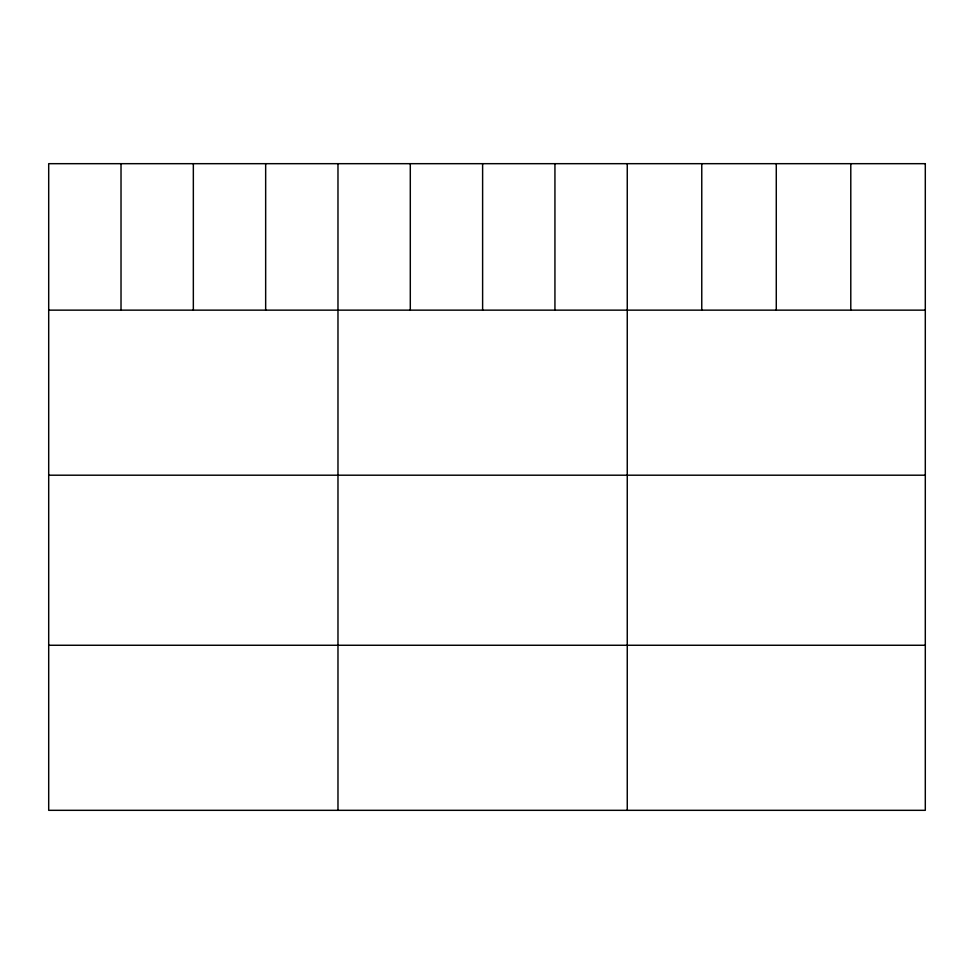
<?xml version="1.0" encoding="UTF-8"?>
<svg xmlns="http://www.w3.org/2000/svg" width="974" height="974" viewBox="0 0 974 974"><rect width="100%" height="100%" fill="white"/><g stroke="black" fill="none" stroke-linecap="round" stroke-linejoin="round"><path stroke-width="1.46" d="M48.7 310.146L925.3 310.146M48.7 475.202L925.3 475.202M48.7 645.263L925.3 645.263M850.789 163.681L850.789 310.146M776.278 163.681L776.278 310.146M701.767 163.681L701.767 310.146M627.256 163.681L627.256 810.319M554.937 163.681L554.937 310.146M482.617 163.681L482.617 310.146M410.298 163.681L410.298 310.146M337.978 163.681L337.978 810.319M265.659 163.681L265.659 310.146M193.339 163.681L193.339 310.146M121.02 163.681L121.02 310.146M925.3 163.681L48.7 163.681L48.7 810.319L925.3 810.319L925.3 163.681"/></g></svg>
